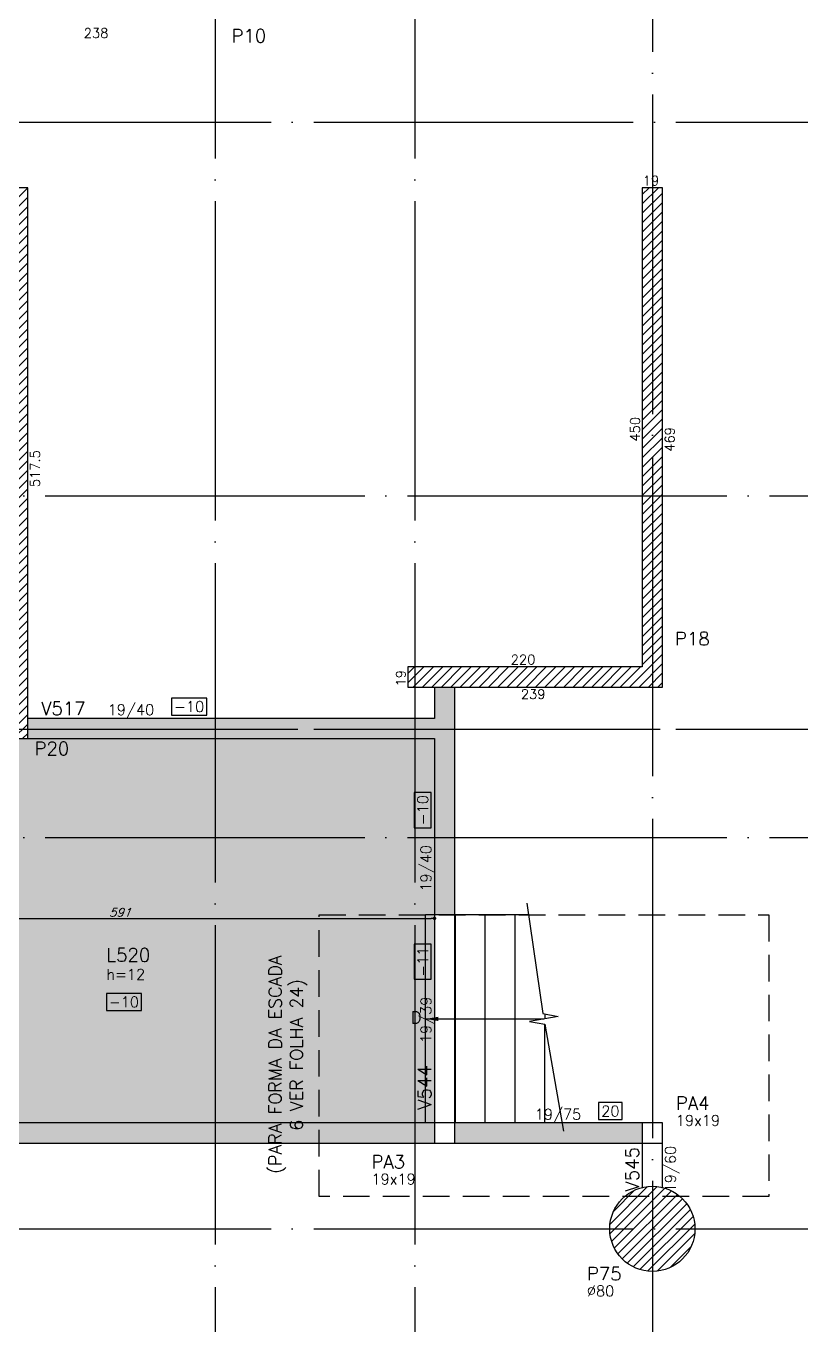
# Model space of a CAD drawing. Header units: millimetres. Extents: x -4245 to 5400, y -2094 to 2406.
# Drawn here: x 17 to 745, y -575 to 645 of the extents above; entities that cross this region are included whole.
import ezdxf
from ezdxf.enums import TextEntityAlignment as Align

# ---------------------------------------------------------------- set-up
doc = ezdxf.new("R2010")
doc.units = ezdxf.units.MM
doc.header["$LTSCALE"] = 50
doc.linetypes.add('DASHED', pattern=[0.75, 0.5, -0.25])
doc.linetypes.add('EIXO', pattern=[6.8, 6, -0.4, 0, -0.4])
for name, color, linetype in [('F-AUX', 2, 'Continuous'), ('F-AUX-RED', 1, 'Continuous'), ('F-COTAS', 106, 'Continuous'), ('F-DESNIVEL-1', 254, 'Continuous'), ('F-EIXO', 12, 'EIXO'), ('F-ESCADAS', 2, 'Continuous'), ('F-LAJES-DIM', 2, 'Continuous'), ('F-LAJES-NOME', 4, 'Continuous'), ('F-PILARES-DIM', 172, 'Continuous'), ('F-PILARES-HACH', 174, 'Continuous'), ('F-PILARES-M', 170, 'Continuous'), ('F-PILARES-NOME', 170, 'Continuous'), ('F-PILARES-S', 170, 'Continuous'), ('F-TEXTO', 6, 'Continuous'), ('F-VIGAS', 3, 'Continuous'), ('F-VIGAS-DIM', 2, 'Continuous'), ('F-VIGAS-NOME', 4, 'Continuous')]:
    doc.layers.add(name, color=color, linetype=linetype)
doc.layers.add('F-DESNIVEL-3', color=7, linetype='Continuous', true_color=0xd5c7ff)
doc.styles.add('5385-ARQ-PB-BAS-PLA-TER-TORRE-A-106-TXT$0$R60-75', font='simplex.shx', dxfattribs={"height": 0.1125})
doc.styles.add('CP-TEXT-INCL', font='simplex.shx', dxfattribs={"oblique": 20})
doc.styles.add('CP-TEXTO', font='simplex.shx')
doc.styles.add('MCP', font='simplex.shx')
doc.styles.add('ROMANS', font='simplex.shx')
doc.dimstyles.new('CP-COTAS-50', dxfattribs={"dimscale": 0.64, "dimtxt": 12.5, "dimasz": 5, "dimexe": 5, "dimexo": 5, "dimgap": 2.5, "dimtad": 1, "dimdec": 1, "dimdsep": 46, "dimtxsty": 'CP-TEXT-INCL', "dimblk1": 'DOT', "dimblk2": 'DOT', "dimsah": 1, "dimcen": 9, "dimclrd": 256, "dimclre": 256, "dimclrt": 256, "dimadec": 0, "dimazin": 0, "dimtfac": 1, "dimtdec": 1, "dimtmove": 2, "dimatfit": 3, "dimldrblk": 'DOT', "dimfxl": 0, "dimtolj": 1, "dimarcsym": 0})
pattern_1 = [(45, (0, 5000), (-4.4194174, 4.4194174), [])]

# ---------------------------------------------------------------- blocks, each defined once
blk = doc.blocks.new('*U42')
at = {"layer": 'F-LAJES-DIM', "color": 1}
blk.add_lwpolyline([(0, 0), (33, 0), (33, 16), (0, 16)], close=True, dxfattribs=at)
at = {"layer": 'F-LAJES-DIM', "style": 'MCP'}
blk.add_attdef('DIM', text='', height=10, dxfattribs=at).set_placement((16.5, 8), align=Align.MIDDLE_CENTER)
blk = doc.blocks.new('*U18')
at = {"layer": 'F-VIGAS-DIM', "color": 1}
blk.add_lwpolyline([(0, 0), (33, 0), (33, 16), (0, 16)], close=True, dxfattribs=at)
at = {"layer": 'F-VIGAS-DIM', "style": 'MCP'}
blk.add_attdef('DIM', text='', height=10, dxfattribs=at).set_placement((16.5, 8), align=Align.MIDDLE_CENTER)
blk = doc.blocks.new('*U19')
at = {"layer": 'F-VIGAS-DIM', "color": 1}
blk.add_lwpolyline([(0, 0), (22, 0), (22, 16), (0, 16)], close=True, dxfattribs=at)
at = {"layer": 'F-VIGAS-DIM', "style": 'MCP'}
blk.add_attdef('DIM', text='', height=10, dxfattribs=at).set_placement((11, 8), align=Align.MIDDLE_CENTER)
blk = doc.blocks.new('*U29')
at = {"layer": 'F-EIXO'}
blk.add_line((0, 0), (7484.954, 0), dxfattribs=at)
at = {"layer": 'F-TEXTO', "style": 'ROMANS'}
blk.add_attdef('EIXO', text='', height=17.5, dxfattribs=at).set_placement((-28.2072, 0), align=Align.MIDDLE_CENTER)
blk = doc.blocks.new('*U23')
at = {"layer": 'F-EIXO'}
blk.add_line((0, 0), (7397, 0), dxfattribs=at)
at = {"layer": 'F-TEXTO', "style": 'ROMANS'}
blk.add_attdef('EIXO', text='', height=17.5, dxfattribs=at).set_placement((-28.2072, 0), align=Align.MIDDLE_CENTER)
blk = doc.blocks.new('*U25')
at = {"layer": 'F-EIXO'}
blk.add_line((0, 0), (0, -3377.9), dxfattribs=at)
at = {"layer": 'F-TEXTO', "style": 'ROMANS'}
blk.add_attdef('EIXO', text='', height=17.5, rotation=360, dxfattribs=at).set_placement((0, 28.2), align=Align.MIDDLE_CENTER)
blk = doc.blocks.new('*U26')
at = {"layer": 'F-EIXO'}
blk.add_line((0, 0), (0, -3477.9), dxfattribs=at)
at = {"layer": 'F-TEXTO', "style": 'ROMANS'}
blk.add_attdef('EIXO', text='', height=17.5, rotation=360, dxfattribs=at).set_placement((0, 28.2), align=Align.MIDDLE_CENTER)
blk = doc.blocks.new('_DOT')
at = {"color": 0, "linetype": 'ByBlock'}
blk.add_line((-0.5, 0), (-1, 0), dxfattribs=at)
at = {"color": 0, "linetype": 'ByBlock', "const_width": 0.5}
blk.add_lwpolyline([(-0.25, 0, 1), (0.25, 0, 1)], format="xyb", close=True, dxfattribs=at)
blk = doc.blocks.new('*D114')
at = {"layer": 'DEFPOINTS', "color": 0, "linetype": 'Continuous', "transparency": 16777216}
for p in [(-190, -192.8), (401, -192.8), (401, -192.8)]:
    blk.add_point(p, dxfattribs=at)
at = {"layer": 'F-COTAS', "linetype": 'Continuous', "lineweight": -2, "transparency": 16777216}
blk.add_line((-186.8, -192.8), (397.8, -192.8), dxfattribs=at)
at = {"layer": 'F-COTAS', "linetype": 'Continuous', "lineweight": -2, "transparency": 16777216, "xscale": 3.2, "yscale": 3.2, "zscale": 3.2, "rotation": 180}
blk.add_blockref('_DOT', (-190, -192.8), dxfattribs=at)
at = {"layer": 'F-COTAS', "linetype": 'Continuous', "lineweight": -2, "transparency": 16777216, "xscale": 3.2, "yscale": 3.2, "zscale": 3.2}
blk.add_blockref('_DOT', (401, -192.8), dxfattribs=at)
at = {"layer": 'F-COTAS', "linetype": 'Continuous', "transparency": 16777216, "insert": (105.5, -187.2), "char_height": 8, "attachment_point": 5, "style": 'CP-TEXT-INCL'}
blk.add_mtext('\\A1;591', dxfattribs=at)

msp = doc.modelspace()

# ---------------------------------------------------------------- hatches: boundary and pattern name
at = {"layer": 'F-PILARES-HACH', "linetype": 'Continuous'}
h = msp.add_hatch(dxfattribs=at)
h.set_pattern_fill('ANSI31', color=256, scale=50, style=0)
h.set_pattern_definition(pattern_1)
h.paths.add_polyline_path([(19, -24), (19, 493.5), (0, 493.5), (0, 0), (-219, 0), (-219, -24)], flags=16)
h = msp.add_hatch(dxfattribs=at)
h.set_pattern_fill('ANSI31', color=256, scale=50, style=0)
h.set_pattern_definition(pattern_1)
h.paths.add_polyline_path([(615, 24.5), (615, 493.5), (596, 493.5), (596, 43.5), (376, 43.5), (376, 24.5)], flags=16)
h = msp.add_hatch(dxfattribs=at)
h.set_pattern_fill('ANSI31', color=256, scale=50)
h.set_pattern_definition(pattern_1)
edge = h.paths.add_edge_path()
edge.add_arc((605.5, -484.5), 40, 0, 360)

# ---------------------------------------------------------------- linework, layer by layer
at = {"layer": 'F-AUX', "color": 1}
for points in [[(487.722, -178.624), (502.739, -282.325), (517.132, -284.883), (490.068, -289.617), (504.462, -292.175), (522.033, -392.611)], [(392.5, -287.25), (503.6, -287.25)]]:
    msp.add_lwpolyline(points, dxfattribs=at)
msp.add_solid([(404.5, -285.25), (392.5, -287.25), (404.5, -289.25)], dxfattribs=at)
at = {"layer": 'F-AUX-RED', "color": 4, "linetype": 'DASHED'}
msp.add_lwpolyline([(715, -454), (292.5, -454), (292.5, -189.5), (715, -189.5)], close=True, dxfattribs=at)
at = {"layer": 'F-DESNIVEL-1', "linetype": 'Continuous'}
for points in [[(-190, -404), (400.9, -404), (400.9, -385)], [(-190, -404), (400.9, -385), (-190, -385)], [(420, -385), (420, -404), (595.9, -404)], [(420, -385), (595.9, -404), (595.9, -385)], [(420.1, -385), (595.9, -385), (420.1, -385)]]:
    msp.add_solid(points, dxfattribs=at)
at = {"layer": 'F-DESNIVEL-3', "linetype": 'Continuous'}
for points in [[(420, -14.5), (420, 24.4), (401, 24.4)], [(420, -14.5), (401, 24.4), (401, -14.5)], [(401, -24), (401, -5), (19.1, -5)], [(401, -24), (19.1, -5), (19.1, -24)], [(401, -385), (19, -24), (-190, -24)], [(401, -385), (-190, -24), (401, -385)], [(401, -385), (-190, -24), (-190, -385)], [(401, -385), (401, -24), (19, -24)], [(401, -385), (19, -24), (401, -385)], [(401, -24), (19.1, -24), (401, -24)], [(420, -14.5), (401, -14.5), (401, -189.5)], [(420, -14.5), (401, -189.5), (420, -189.5)], [(420, -14.5), (401, -14.5), (420, -14.5)], [(420, -14.5), (420, -384.9), (420, -14.5)], [(401, -385), (-190, -385), (401, -385)]]:
    msp.add_solid(points, dxfattribs=at)
at = {"layer": 'F-EIXO'}
msp.add_line((-3768.53, -15), (3691.239, -15), dxfattribs=at)
at = {"layer": 'F-ESCADAS'}
for p, q in [((392.5, -385), (392.5, -189.5)), ((420.5, -385), (420.5, -189.5)), ((448.5, -385), (448.5, -189.5)), ((476.5, -385), (476.5, -189.5)), ((504.5, -385), (504.5, -292.393))]:
    msp.add_line(p, q, dxfattribs=at)
for points in [[(489.297, -189.5), (392.5, -189.5)], [(504.5, -282.638), (504.5, -287.093)]]:
    msp.add_lwpolyline(points, dxfattribs=at)
at = {"layer": 'F-PILARES-M', "linetype": 'Continuous'}
for points in [[(401, -404), (420, -404), (420, -385), (401, -385), (401, -404)], [(596, -404), (615, -404), (615, -385), (596, -385), (596, -404)]]:
    msp.add_lwpolyline(points, dxfattribs=at)
at = {"layer": 'F-PILARES-S', "linetype": 'Continuous'}
for points in [[(19, -24), (19, 493.5), (0, 493.5), (0, 0), (-219, 0), (-219, -24), (19, -24)], [(615, 24.5), (615, 493.5), (596, 493.5), (596, 43.5), (376, 43.5), (376, 24.5), (615, 24.5)]]:
    msp.add_lwpolyline(points, dxfattribs=at)
msp.add_circle((605.5, -484.5), 40, dxfattribs=at)
at = {"layer": 'F-VIGAS'}
for points in [[(401, 24.5), (401, -5)], [(420, -14.5), (420, 24.5)], [(401, -5), (19, -5)], [(19, -24), (401, -24)], [(401, -24), (401, -385)], [(420, -385), (420, -14.5)], [(401, -385), (-190, -385)], [(596, -385), (420, -385)], [(-190, -404), (401, -404)], [(420, -404), (596, -404)], [(596, -404), (596, -446.39)], [(615, -446.39), (615, -404)]]:
    msp.add_lwpolyline(points, dxfattribs=at)

# ---------------------------------------------------------------- block references
at = {"layer": 'F-EIXO', "linetype": 'Continuous'}
for name, p in [('*U26', (605.5, 1941.357)), ('*U25', (195, 1841.357)), ('*U25', (382.5, 1841.357)), ('*U29', (-3793.715, 555)), ('*U23', (-3705.761, 204)), ('*U29', (-3793.715, -15)), ('*U23', (-3705.761, -117)), ('*U29', (-3793.715, -484.5))]:
    msp.add_blockref(name, p, dxfattribs=at)
at = {"layer": 'F-LAJES-DIM', "linetype": 'Continuous'}
msp.add_blockref('*U42', (92.767, -279.364), dxfattribs=at).add_auto_attribs({'DIM': '-10'})
at = {"layer": 'F-VIGAS-DIM', "linetype": 'Continuous'}
for name, p, values in [('*U18', (154, -1.875), {'DIM': '-10'}), ('*U19', (555, -381.875), {'DIM': '20'})]:
    msp.add_blockref(name, p, dxfattribs=at).add_auto_attribs(values)
at = {"layer": 'F-VIGAS-DIM', "linetype": 'Continuous', "rotation": 90}
for p, values in [((397.875, -107.712), {'DIM': '-10'}), ((397.875, -250), {'DIM': '-11'})]:
    msp.add_blockref('*U18', p, dxfattribs=at).add_auto_attribs(values)

# ---------------------------------------------------------------- texts
at = {"layer": 'F-AUX', "style": '5385-ARQ-PB-BAS-PLA-TER-TORRE-A-106-TXT$0$R60-75'}
msp.add_text('D ', height=11.25, dxfattribs=at).set_placement((378.562, -291.53))
at = {"layer": 'F-LAJES-DIM', "linetype": 'Continuous', "style": 'MCP'}
msp.add_text('h=12', height=10, dxfattribs=at).set_placement((92.767, -250.464))
at = {"layer": 'F-LAJES-NOME', "linetype": 'Continuous', "style": 'MCP'}
msp.add_text('L520', height=12.5, dxfattribs=at).set_placement((92.767, -233.464))
at = {"layer": 'F-PILARES-DIM', "linetype": 'Continuous', "style": 'MCP'}
for s, height, p in [('238', 9, (71.5, 634.25)), ('19', 9, (596.5, 495.75)), ('220', 9, (472.5, 45.75)), ('239', 9, (482, 13.25)), ('19x19', 10, (627.505, -387.578)), ('19x19', 10, (341.645, -442.741)), ('%%c80', 10, (543.968, -547.822))]:
    msp.add_text(s, height=height, dxfattribs=at).set_placement(p)
for s, p in [('450', (593.75, 255)), ('469', (626.25, 245.5)), ('517.5', (30.25, 212.25)), ('19', (373.75, 25))]:
    msp.add_text(s, height=9, rotation=90, dxfattribs=at).set_placement(p)
at = {"layer": 'F-PILARES-NOME', "linetype": 'Continuous', "style": 'MCP'}
for s, p in [('P10', (210.25, 629.875)), ('P18', (626.697, 63.671)), ('P20', (25.25, -39.625)), ('PA4', (627.505, -372.578)), ('PA3', (341.645, -427.741)), ('P75', (543.968, -532.822))]:
    msp.add_text(s, height=12.5, dxfattribs=at).set_placement(p)
at = {"layer": 'F-TEXTO', "color": 3, "insert": (245.284, -433.161), "char_height": 12, "attachment_point": 1, "rotation": 90, "style": 'CP-TEXTO'}
msp.add_mtext_dynamic_manual_height_columns('\\pi0.58043;(PARA FORMA DA ESCADA \\P\\pi40.86615;6 VER FOLHA 24)', width=244.58943, gutter_width=12.5, heights=[0], dxfattribs=at)
at = {"layer": 'F-VIGAS-DIM', "linetype": 'Continuous', "style": 'MCP'}
for s, p in [('19/40', (94, -1.875)), ('19/75', (495, -381.875))]:
    msp.add_text(s, height=10, dxfattribs=at).set_placement(p)
for s, p in [('19/40', (397.875, -167.712)), ('19/39', (397.875, -310)), ('19/60', (627.5, -450.195))]:
    msp.add_text(s, height=10, rotation=90, dxfattribs=at).set_placement(p)
at = {"layer": 'F-VIGAS-NOME', "linetype": 'Continuous', "style": 'MCP'}
msp.add_text('V517', height=12.5, dxfattribs=at).set_placement((31.5, -1.875))
for s, p in [('V544', (397.875, -372.5)), ('V545', (592.875, -449.383))]:
    msp.add_text(s, height=12.5, rotation=90, dxfattribs=at).set_placement(p)

# ---------------------------------------------------------------- dimensions: what is measured, and where the dimension line sits
at = {"layer": 'F-COTAS', "linetype": 'Continuous'}
dim = msp.add_linear_dim(base=(401, -192.756), p1=(-190, -192.756), p2=(401, -192.756), angle=180, dimstyle='CP-COTAS-50', dxfattribs=at)
dim.commit()
dim.dimension.update_dxf_attribs({"geometry": '*D114', "text_midpoint": (105.5, -187.156)})

doc.saveas('drawing.dxf')
